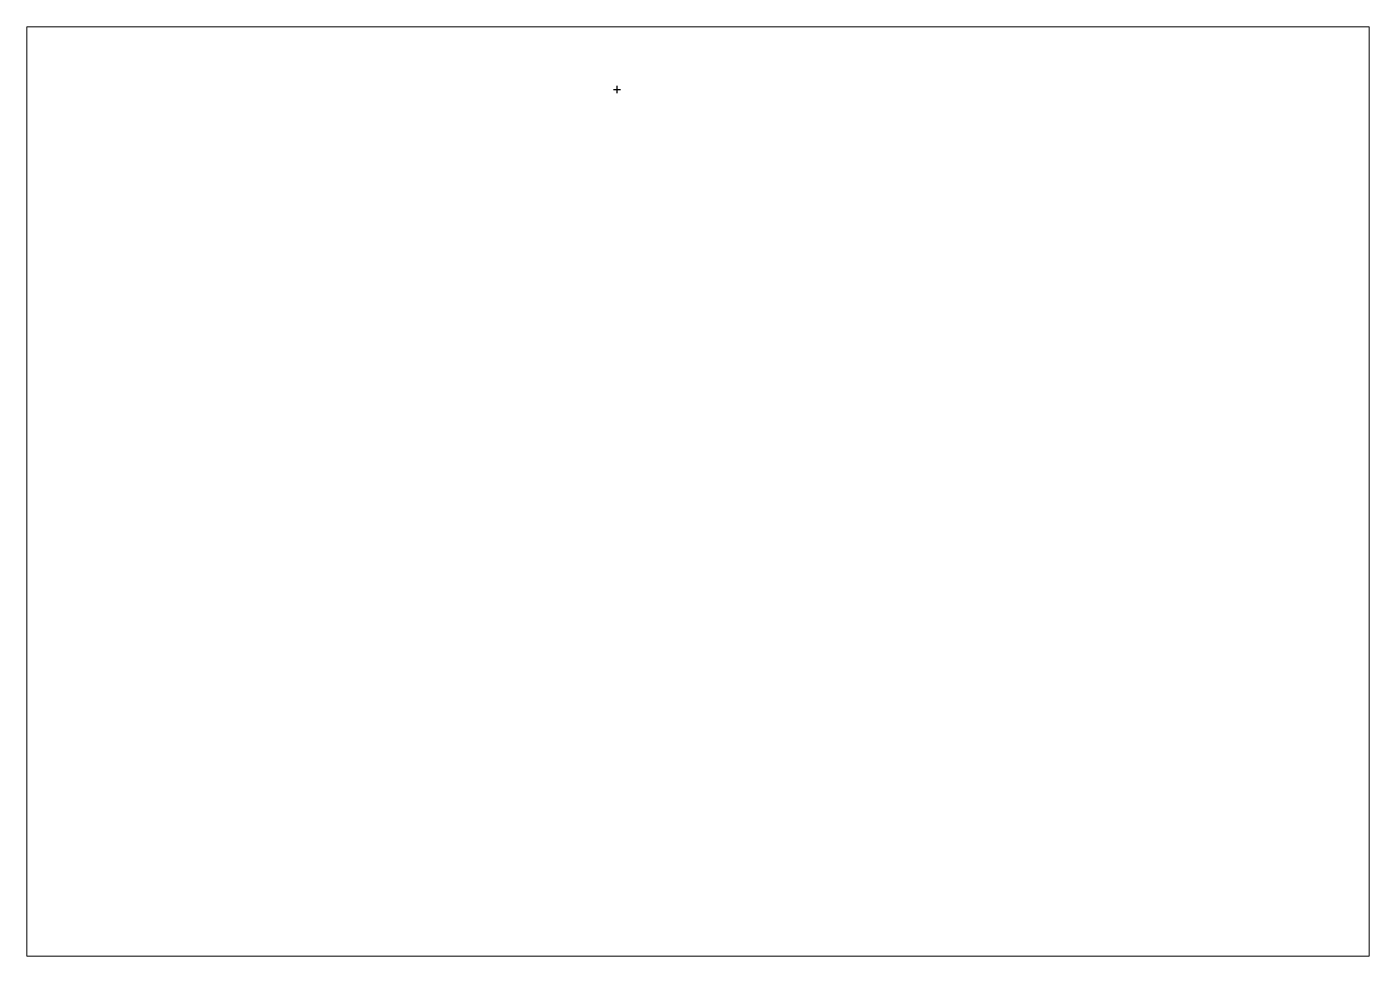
# Paper-space layout 'Layout1' of a CAD drawing. Header units: millimetres. Extents: x 29 to 259, y 20 to 179.
# The model-space entities are those that its viewports show. They can reach past a viewport. Long polylines and large blocks are cut down to what shows.
import ezdxf

# ---------------------------------------------------------------- set-up
doc = ezdxf.new("R2010")
doc.units = ezdxf.units.MM

msp = doc.modelspace()

# ---------------------------------------------------------------- linework, layer by layer
at = {"color": 3}
msp.add_point((607.44, 229.2), dxfattribs=at)
at = {"layer": 'Defpoints', "color": 2}
for p, q in [((607.44, 226.7), (607.44, 231.7)), ((604.94, 229.2), (609.94, 229.2))]:
    msp.add_line(p, q, dxfattribs=at)

psp = doc.layouts.get("Layout1")

# ---------------------------------------------------------------- viewports
at = {"layer": '0', "color": 2}
psp.add_viewport(center=(143.65, 99.45), size=(229.84, 159.1225), view_center_point=(663.05, -46.79), view_height=637.9491, dxfattribs=at)

doc.saveas('drawing.dxf')
